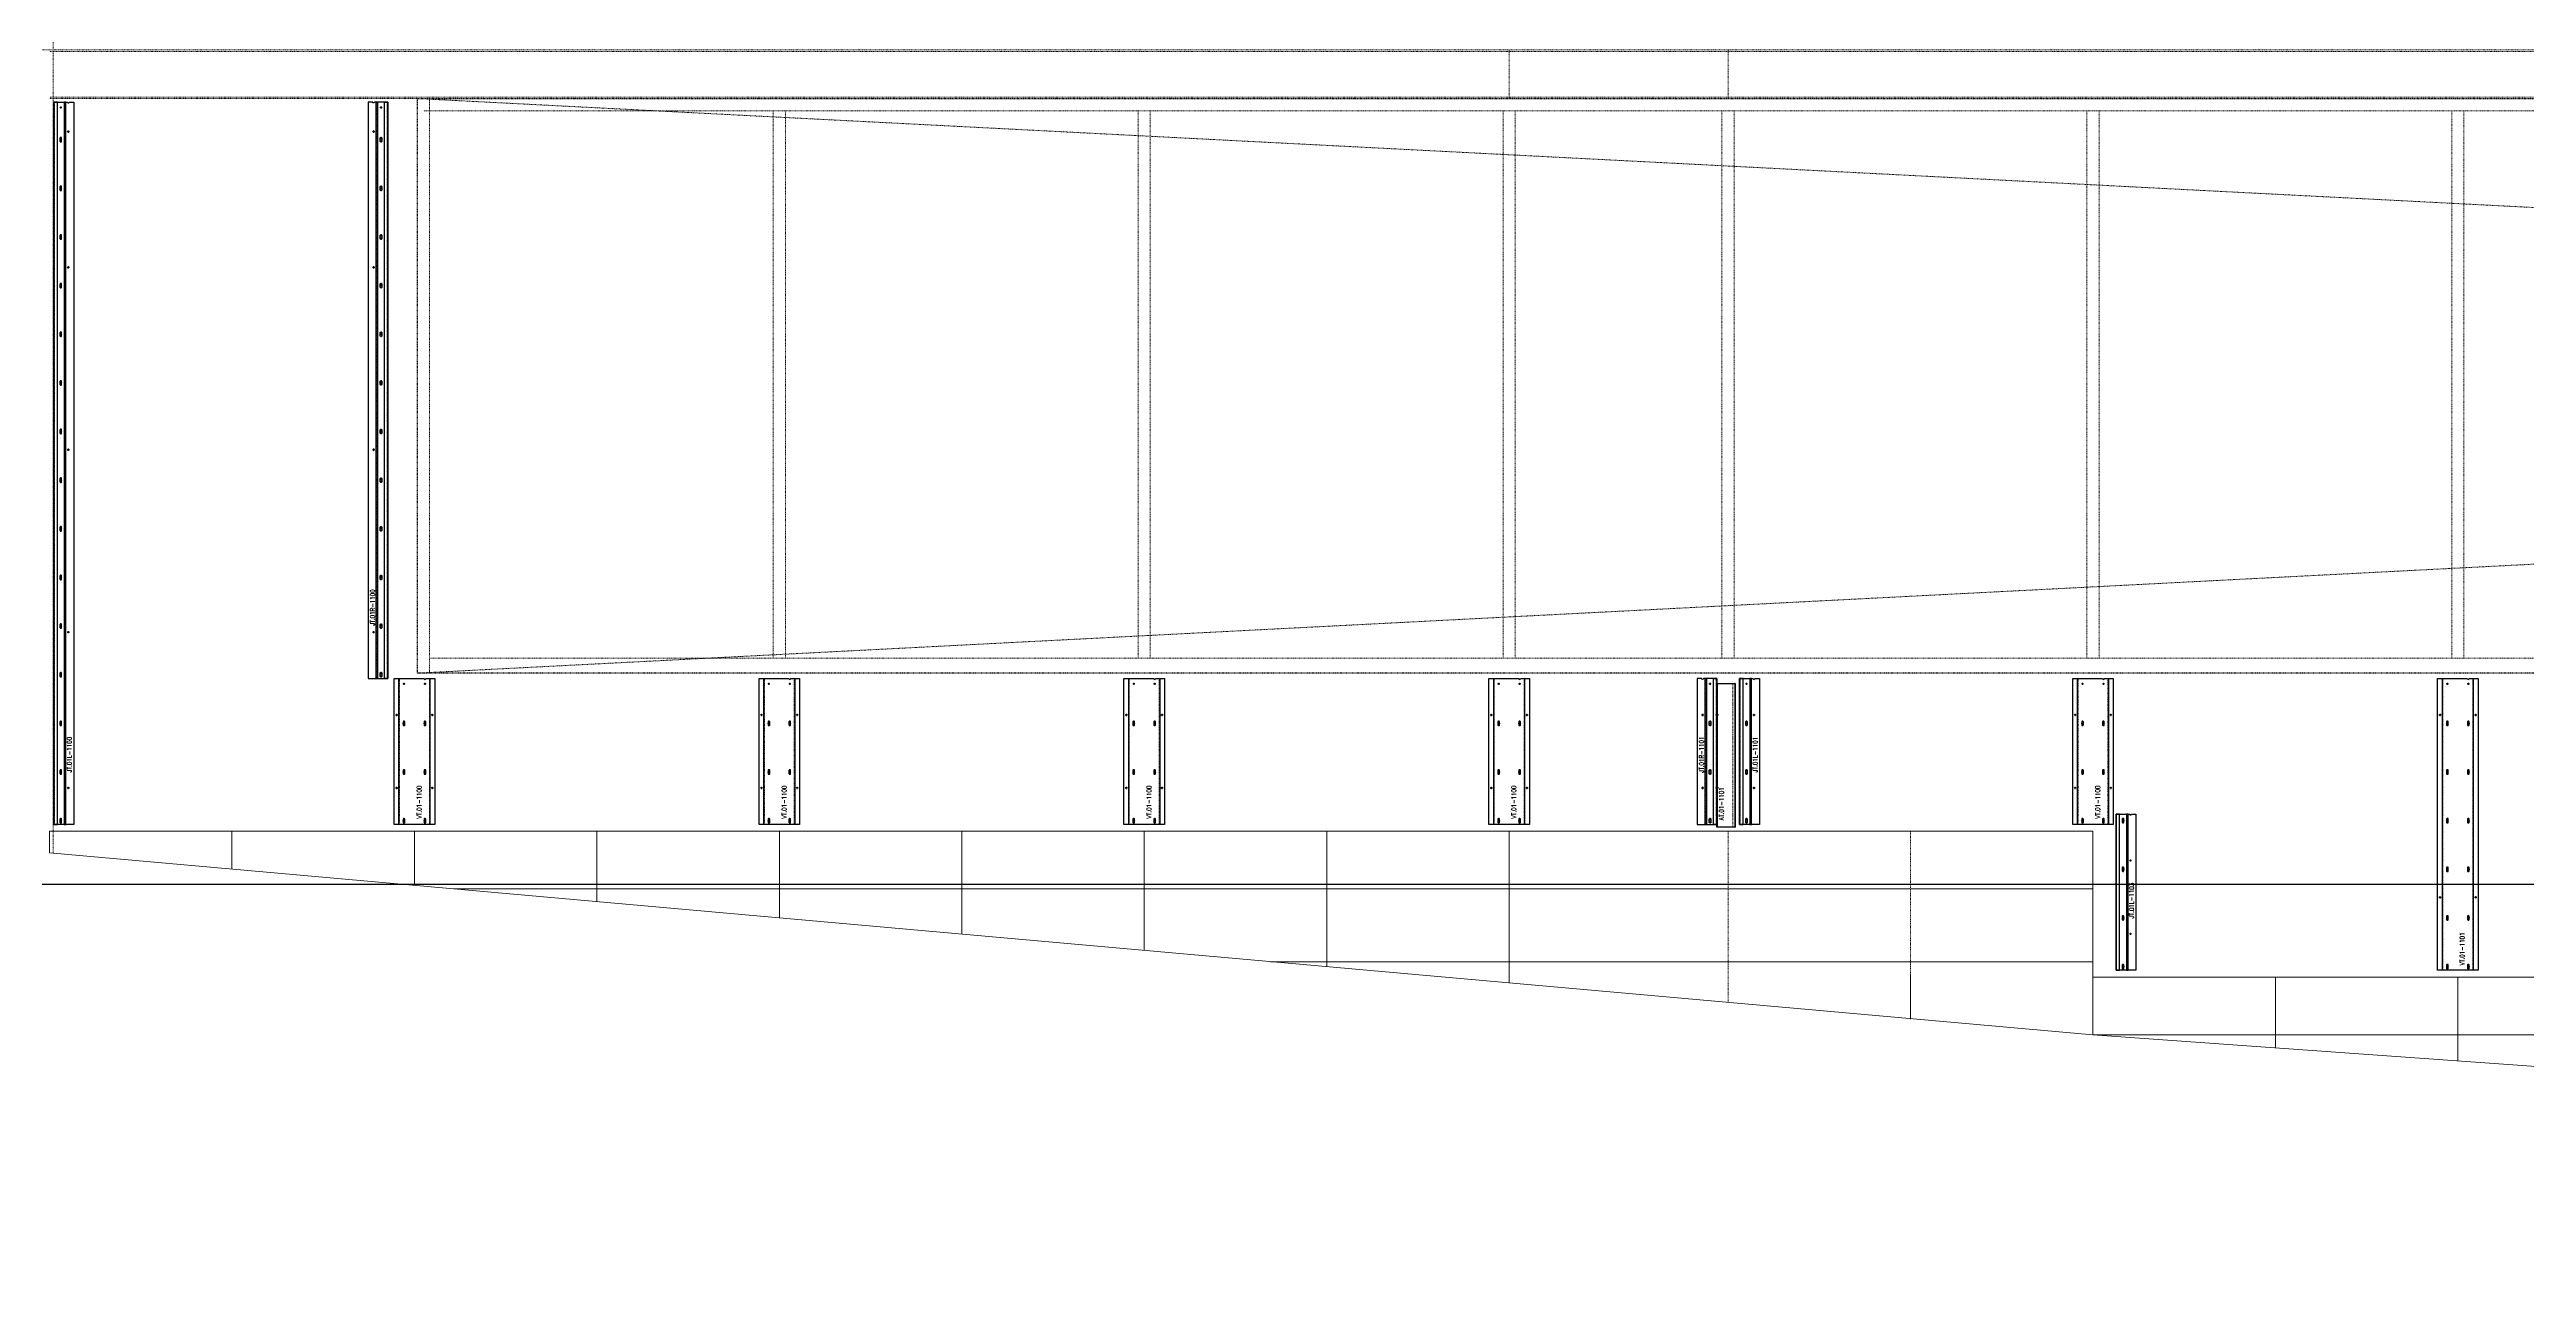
# Model space of a CAD drawing. Header units: inches. Extents: x 1191 to 4278, y -4365 to 1348.
# Drawn here: x 1987.7 to 2395, y -353.3 to -148.7 of the extents above; entities that cross this region are included whole.
import ezdxf

# ---------------------------------------------------------------- set-up
doc = ezdxf.new("R2010")
doc.units = ezdxf.units.IN
doc.header["$MEASUREMENT"] = 0
for name, pattern in [('NBK_Center', [0.541667, 0.333333, -0.0625, 0.083333, -0.0625]), ('NBK_Center2', [0.270833, 0.166667, -0.03125, 0.041667, -0.03125]), ('NBK_Hidden', [0.125, 0.083333, -0.041667]), ('NBK_Hidden2', [0.0625, 0.041667, -0.020833])]:
    doc.linetypes.add(name, pattern=pattern)
doc.layers.get('Defpoints').update_dxf_attribs({"color": 250, "lineweight": 0})
for name, color, linetype, lineweight in [('!Clip - bent', 20, 'Continuous', 25), ('!Dimension', 50, 'Continuous', 5), ('!Extrusion', 140, 'Continuous', 25), ('!Flashing', 40, 'Continuous', 25), ('!Linetype_Center', 220, 'NBK_Center', 9), ('!Linetype_Center2', 222, 'NBK_Center2', 9), ('!Linetype_Hidden', 210, 'NBK_Hidden', 9), ('!Misc2', 252, 'NBK_Hidden2', 5)]:
    doc.layers.add(name, color=color, linetype=linetype, lineweight=lineweight)
doc.styles.add('Romans', font='romans.shx', dxfattribs={"width": 0.8})

# ---------------------------------------------------------------- blocks, each defined once
blk = doc.blocks.new('A$C5F0FBCA1')
for points in [[(-1919.51, 112), (-84.5, 17.5)], [(-84.5, 112), (-1919.51, 17.5)]]:
    blk.add_lwpolyline(points)
at = {"lineweight": 30}
blk.add_lwpolyline([(-1919.51, 112), (-84.5, 112), (-84.5, 17.5), (-1919.51, 17.5)], close=True, dxfattribs=at)
blk = doc.blocks.new('A$C5F5DB627')
for p, q in [((588.62, 1418.86), (588.62, 206.29)), ((2626.05, 338.4), (-69.69, 338.4)), ((2592, 338.15), (588, 338.15)), ((828, 330.4), (828, 338.4)), ((864, 330.4), (864, 338.4)), ((2592, 330.65), (588, 330.65)), ((2592, 330.4), (588, 330.4)), ((648.49, 235.9), (648.49, 330.4)), ((650.49, 330.4), (650.49, 235.9)), ((2483.5, 328.4), (649.49, 328.4)), ((707, 328.4), (707, 238.34)), ((709, 238.34), (709, 328.4)), ((767, 328.4), (767, 238.34)), ((769, 238.34), (769, 328.4)), ((827, 328.4), (827, 238.34)), ((829, 238.34), (829, 328.4)), ((863, 328.4), (863, 238.34)), ((865, 238.34), (865, 328.4)), ((923, 328.4), (923, 238.34)), ((925, 238.34), (925, 328.4)), ((983, 328.4), (983, 238.34)), ((985, 238.34), (985, 328.4)), ((650.49, 238.34), (2483.5, 238.34)), ((2483.5, 235.9), (648.49, 235.9)), ((924, 209.9), (588, 209.9)), ((828, 209.9), (828, 184.9)), ((864, 209.9), (864, 181.75)), ((894, 209.9), (894, 184.46)), ((924, 209.9), (924, 184.9))]:
    blk.add_line(p, q)
at = {"linetype": 'Continuous'}
for p, q in [((618, 203.66), (618, 209.9)), ((648, 200.98), (648, 209.9)), ((678, 198.3), (678, 209.9)), ((708, 195.62), (708, 209.9)), ((738, 192.94), (738, 209.9)), ((768, 190.26), (768, 209.9)), ((798, 187.58), (798, 209.9)), ((828, 184.9), (828, 209.9)), ((654.52, 200.4), (924, 200.4)), ((788.78, 188.4), (924, 188.4)), ((894, 179), (894, 186.4)), ((924, 176.4), (924, 185.9)), ((954, 174.26), (954, 185.9)), ((984, 172.11), (984, 185.9)), ((924, 176.4), (1260, 176.4))]:
    blk.add_line(p, q, dxfattribs=at)
blk.add_lwpolyline([(2591.75, 90.21), (2591.75, 53.65), (1932, 104.4), (1596, 128.4), (1260, 152.4), (924, 176.4), (588, 206.34), (588, 209.9), (924, 209.9), (924, 185.9), (1260, 185.9), (1260, 161.96), (1596, 161.96), (1596, 137.9), (1691.33, 137.9), (1691.33, 129.53), (1752.09, 129.53), (1752.09, 137.9), (1931.91, 137.9), (1932, 113.9), (2244, 113.9), (2244, 89.9), (2591.75, 89.9)], close=True, dxfattribs=at)
blk = doc.blocks.new('WEEP HOLE')
at = {"layer": '!Linetype_Center'}
for p, q in [((-0.22, 0.37), (0.22, 0.37)), ((0, 0.83), (0, -0.08))]:
    blk.add_line(p, q, dxfattribs=at)
at = {"color": 0}
blk.add_lwpolyline([(-0.14, 0.61), (-0.14, 0.14, 0.414214), (0, 0, 0.414214), (0.14, 0.14), (0.14, 0.61, 0.414214), (0, 0.75, 0.414214)], format="xyb", close=True, dxfattribs=at)
blk = doc.blocks.new('TAP HOLE_5mm')
at = {"layer": '!Linetype_Center2'}
for points in [[(-0.18, 0), (0.18, 0)], [(0, 0.18), (0, -0.18)]]:
    blk.add_lwpolyline(points, dxfattribs=at)
blk.add_circle((0, 0), 0.101)
blk = doc.blocks.new('VT.01-1100-')
at = {"layer": '!Extrusion'}
blk.add_lwpolyline([(3.33, 0), (-3.33, 0), (-3.33, 23.99), (1.58, 23.99, 1), (1.86, 23.99), (3.33, 23.99)], format="xyb", close=True, dxfattribs=at)
blk.add_lwpolyline([(1.86, 23.99), (2.54, 23.99), (2.54, 0), (-2.54, 0), (-2.54, 23.99), (1.58, 23.99)], dxfattribs=at)
at = {"layer": '!Extrusion', "linetype": 'NBK_Hidden'}
blk.add_lwpolyline([(1.86, 23.99), (2.46, 23.99), (2.46, 0), (-2.46, 0), (-2.46, 23.99), (1.58, 23.99)], dxfattribs=at)
at = {"layer": '!Extrusion', "rotation": 360}
for name, p in [('TAP HOLE_5mm', (-1.72, 23.11, 0)), ('TAP HOLE_5mm', (1.72, 23.11, 0)), ('TAP HOLE_5mm', (-2.93, 18)), ('WEEP HOLE', (-1.72, 16.24)), ('WEEP HOLE', (1.72, 16.24)), ('TAP HOLE_5mm', (2.93, 18)), ('WEEP HOLE', (-1.72, 8.24)), ('WEEP HOLE', (1.72, 8.24)), ('TAP HOLE_5mm', (-2.93, 6)), ('TAP HOLE_5mm', (2.93, 6)), ('WEEP HOLE', (-1.72, 0.23)), ('WEEP HOLE', (1.72, 0.23))]:
    blk.add_blockref(name, p, dxfattribs=at)
at = {"layer": 'Defpoints', "color": 1, "insert": (0.78, 3.67), "char_height": 0.75, "width": 1.65, "attachment_point": 5, "rotation": 90, "style": 'Romans'}
blk.add_mtext('VT.01-1100', dxfattribs=at)
blk = doc.blocks.new('VT.01-1101-')
at = {"layer": '!Extrusion'}
blk.add_lwpolyline([(3.33, 0), (-3.33, 0), (-3.33, 47.99), (1.58, 47.99, 1), (1.86, 47.99), (3.33, 47.99)], format="xyb", close=True, dxfattribs=at)
blk.add_lwpolyline([(1.86, 47.99), (2.54, 47.99), (2.54, 0), (-2.54, 0), (-2.54, 47.99), (1.58, 47.99)], dxfattribs=at)
at = {"layer": '!Extrusion', "linetype": 'NBK_Hidden'}
blk.add_lwpolyline([(1.86, 47.99), (2.46, 47.99), (2.46, 0), (-2.46, 0), (-2.46, 47.99), (1.58, 47.99)], dxfattribs=at)
at = {"layer": '!Extrusion', "rotation": 360}
for name, p in [('TAP HOLE_5mm', (-1.72, 47.11, 0)), ('TAP HOLE_5mm', (1.72, 47.11, 0)), ('TAP HOLE_5mm', (-2.93, 42)), ('WEEP HOLE', (-1.72, 40.24)), ('WEEP HOLE', (1.72, 40.24)), ('TAP HOLE_5mm', (2.93, 42)), ('WEEP HOLE', (-1.72, 32.24)), ('WEEP HOLE', (1.72, 32.24)), ('WEEP HOLE', (-1.72, 24.24)), ('WEEP HOLE', (1.72, 24.24)), ('WEEP HOLE', (-1.72, 16.24)), ('WEEP HOLE', (1.72, 16.24)), ('TAP HOLE_5mm', (-2.93, 12)), ('WEEP HOLE', (-1.72, 8.24)), ('WEEP HOLE', (1.72, 8.24)), ('TAP HOLE_5mm', (2.93, 12)), ('WEEP HOLE', (-1.72, 0.23)), ('WEEP HOLE', (1.72, 0.23))]:
    blk.add_blockref(name, p, dxfattribs=at)
at = {"layer": 'Defpoints', "color": 1, "insert": (0.7, 3.52), "char_height": 0.75, "width": 1.65, "attachment_point": 5, "rotation": 90, "style": 'Romans'}
blk.add_mtext('VT.01-1101', dxfattribs=at)
blk = doc.blocks.new('JT.01L-1100')
at = {"layer": '!Extrusion'}
for points in [[(0.57, 118.79), (0, 118.79), (0, 0), (0.57, 0)], [(1.69, 0), (1.95, 0), (1.95, 118.79), (1.69, 118.79)]]:
    blk.add_lwpolyline(points, close=True, dxfattribs=at)
at = {"layer": '!Extrusion', "linetype": 'NBK_Hidden'}
for points in [[(0, 0), (0.08, 0), (0.08, 118.79), (0, 118.79)], [(1.87, 0), (1.95, 0), (1.95, 118.79), (1.87, 118.79)]]:
    blk.add_lwpolyline(points, close=True, dxfattribs=at)
at = {"layer": '!Extrusion'}
blk.add_lwpolyline([(0, 118.79), (2.22, 118.79, 1), (2.5, 118.79), (3.25, 118.79), (3.25, 0), (0, 0)], format="xyb", close=True, dxfattribs=at)
at = {"layer": '!Extrusion', "rotation": 360}
for name, p in [('TAP HOLE_5mm', (1.13, 117.91)), ('TAP HOLE_5mm', (2.36, 113.95)), ('WEEP HOLE', (1.13, 112.24)), ('WEEP HOLE', (1.13, 104.24)), ('WEEP HOLE', (1.13, 96.24)), ('TAP HOLE_5mm', (2.36, 91.62)), ('WEEP HOLE', (1.13, 88.24)), ('WEEP HOLE', (1.13, 80.24)), ('WEEP HOLE', (1.13, 72.24)), ('WEEP HOLE', (1.13, 64.24)), ('TAP HOLE_5mm', (2.36, 61.62)), ('WEEP HOLE', (1.13, 56.24)), ('WEEP HOLE', (1.13, 48.24)), ('WEEP HOLE', (1.13, 40.24)), ('WEEP HOLE', (1.13, 32.24)), ('TAP HOLE_5mm', (2.36, 31.62)), ('WEEP HOLE', (1.13, 24.24)), ('WEEP HOLE', (1.13, 16.24)), ('WEEP HOLE', (1.13, 8.24)), ('TAP HOLE_5mm', (2.36, 6)), ('WEEP HOLE', (1.13, 0.23))]:
    blk.add_blockref(name, p, dxfattribs=at)
at = {"layer": 'Defpoints', "color": 2, "insert": (2.54, 11.47), "char_height": 0.75, "width": 1.65, "attachment_point": 5, "rotation": 90, "style": 'Romans'}
blk.add_mtext('JT.01L-1100', dxfattribs=at)
blk = doc.blocks.new('JT.01L-1101')
at = {"layer": '!Extrusion'}
blk.add_lwpolyline([(0, 23.99), (0, 0), (-3.25, 0), (-3.25, 23.99), (-1.02, 23.99, 1), (-0.75, 23.99)], format="xyb", close=True, dxfattribs=at)
at = {"layer": '!Extrusion', "linetype": 'NBK_Hidden'}
for points in [[(-3.25, 0), (-3.17, 0), (-3.17, 23.99), (-3.25, 23.99)], [(-1.38, 0), (-1.3, 0), (-1.3, 23.99), (-1.38, 23.99)]]:
    blk.add_lwpolyline(points, close=True, dxfattribs=at)
at = {"layer": '!Extrusion'}
for points in [[(-2.68, 23.99), (-3.25, 23.99), (-3.25, 0), (-2.68, 0)], [(-1.55, 0), (-1.3, 0), (-1.3, 23.99), (-1.55, 23.99)]]:
    blk.add_lwpolyline(points, close=True, dxfattribs=at)
at = {"layer": '!Extrusion', "rotation": 360}
for p in [(-2.12, 23.11), (-0.89, 18), (-0.89, 6)]:
    blk.add_blockref('TAP HOLE_5mm', p, dxfattribs=at)
at = {"layer": '!Extrusion'}
for p in [(-2.12, 16.24), (-2.12, 8.24), (-2.12, 0.23)]:
    blk.add_blockref('WEEP HOLE', p, dxfattribs=at)
at = {"layer": 'Defpoints', "color": 2, "insert": (-0.71, 11.47), "char_height": 0.75, "width": 1.65, "attachment_point": 5, "rotation": 90, "style": 'Romans'}
blk.add_mtext('JT.01L-1101', dxfattribs=at)
blk = doc.blocks.new('JT.01L-1103')
at = {"layer": '!Extrusion'}
blk.add_lwpolyline([(0, 25.69), (0, 0), (-3.25, 0), (-3.25, 25.69), (-1.02, 25.69, 1), (-0.75, 25.69)], format="xyb", close=True, dxfattribs=at)
for points in [[(-2.68, 25.69), (-3.25, 25.69), (-3.25, 0), (-2.68, 0)], [(-1.55, 0), (-1.3, 0), (-1.3, 25.69), (-1.55, 25.69)]]:
    blk.add_lwpolyline(points, close=True, dxfattribs=at)
at = {"layer": '!Extrusion', "linetype": 'NBK_Hidden'}
for points in [[(-3.25, 0), (-3.17, 0), (-3.17, 25.69), (-3.25, 25.69)], [(-1.38, 0), (-1.3, 0), (-1.3, 25.69), (-1.38, 25.69)]]:
    blk.add_lwpolyline(points, close=True, dxfattribs=at)
at = {"layer": '!Extrusion'}
for p in [(-2.12, 24.25), (-2.12, 16.25), (-2.12, 8.25), (-2.12, 0.24)]:
    blk.add_blockref('WEEP HOLE', p, dxfattribs=at)
at = {"layer": '!Extrusion', "rotation": 360}
for p in [(-0.89, 18.07), (-0.89, 6)]:
    blk.add_blockref('TAP HOLE_5mm', p, dxfattribs=at)
at = {"layer": 'Defpoints', "color": 2, "insert": (-0.71, 11.47), "char_height": 0.75, "width": 1.65, "attachment_point": 5, "rotation": 90, "style": 'Romans'}
blk.add_mtext('JT.01L-1103', dxfattribs=at)
blk = doc.blocks.new('JT.01R-1101-')
at = {"layer": '!Extrusion'}
blk.add_lwpolyline([(3.25, 23.99), (1.02, 23.99, -1), (0.75, 23.99), (0, 23.99), (0, 0), (3.25, 0)], format="xyb", dxfattribs=at)
for points in [[(1.55, 0), (1.3, 0), (1.3, 23.99), (1.55, 23.99)], [(2.68, 23.99), (3.25, 23.99), (3.25, 0), (2.68, 0)]]:
    blk.add_lwpolyline(points, close=True, dxfattribs=at)
at = {"layer": '!Extrusion', "linetype": 'NBK_Hidden'}
for points in [[(1.38, 0), (1.3, 0), (1.3, 23.99), (1.38, 23.99)], [(3.25, 0), (3.17, 0), (3.17, 23.99), (3.25, 23.99)]]:
    blk.add_lwpolyline(points, close=True, dxfattribs=at)
at = {"layer": '!Extrusion', "xscale": -1}
for name, p in [('TAP HOLE_5mm', (2.12, 23.11)), ('TAP HOLE_5mm', (0.89, 18)), ('WEEP HOLE', (2.12, 16.24)), ('WEEP HOLE', (2.12, 8.24)), ('TAP HOLE_5mm', (0.89, 6)), ('WEEP HOLE', (2.12, 0.23))]:
    blk.add_blockref(name, p, dxfattribs=at)
at = {"layer": 'Defpoints', "color": 5, "insert": (0.71, 11.47), "char_height": 0.75, "width": 1.65, "attachment_point": 5, "rotation": 90, "style": 'Romans'}
blk.add_mtext('JT.01R-1101', dxfattribs=at)
blk = doc.blocks.new('JT.01R-1100-')
at = {"layer": '!Extrusion'}
blk.add_lwpolyline([(0, 0), (3.25, 0), (3.25, 94.79), (1.02, 94.79, -1), (0.75, 94.79), (0, 94.79)], format="xyb", close=True, dxfattribs=at)
for points in [[(1.55, 0), (1.3, 0), (1.3, 94.79), (1.55, 94.79)], [(2.68, 94.79), (3.25, 94.79), (3.25, 0), (2.68, 0)]]:
    blk.add_lwpolyline(points, close=True, dxfattribs=at)
at = {"layer": '!Extrusion', "linetype": 'NBK_Hidden'}
for points in [[(1.38, 0), (1.3, 0), (1.3, 94.79), (1.38, 94.79)], [(3.25, 0), (3.17, 0), (3.17, 94.79), (3.25, 94.79)]]:
    blk.add_lwpolyline(points, close=True, dxfattribs=at)
at = {"layer": '!Extrusion', "xscale": -1}
for name, p in [('TAP HOLE_5mm', (2.12, 93.91)), ('TAP HOLE_5mm', (0.89, 89.95)), ('WEEP HOLE', (2.12, 88.24)), ('WEEP HOLE', (2.12, 80.24)), ('WEEP HOLE', (2.12, 72.24)), ('TAP HOLE_5mm', (0.89, 67.62)), ('WEEP HOLE', (2.12, 64.24)), ('WEEP HOLE', (2.12, 56.24)), ('WEEP HOLE', (2.12, 48.24)), ('WEEP HOLE', (2.12, 40.24)), ('TAP HOLE_5mm', (0.89, 37.62)), ('WEEP HOLE', (2.12, 32.24)), ('WEEP HOLE', (2.12, 24.24)), ('WEEP HOLE', (2.12, 16.24)), ('WEEP HOLE', (2.12, 8.24)), ('TAP HOLE_5mm', (0.89, 7.62)), ('WEEP HOLE', (2.12, 0.25))]:
    blk.add_blockref(name, p, dxfattribs=at)
at = {"layer": 'Defpoints', "color": 5, "insert": (0.71, 11.67), "char_height": 0.75, "width": 1.65, "attachment_point": 5, "rotation": 90, "style": 'Romans'}
blk.add_mtext('JT.01R-1100', dxfattribs=at)
blk = doc.blocks.new('NORTH TRACKS')
at = {"layer": '!Dimension'}
for name, p in [('JT.01L-1100', (18.72, 121.12)), ('JT.01R-1100-', (70.39, 145.12)), ('VT.01-1100-', (78, 121.12)), ('VT.01-1100-', (138, 121.12)), ('VT.01-1100-', (198, 121.12)), ('VT.01-1100-', (258, 121.12)), ('JT.01L-1101', (299.15, 121.12)), ('VT.01-1100-', (354, 121.12)), ('VT.01-1101-', (414, 97.12)), ('JT.01L-1103', (361.06, 97.12))]:
    blk.add_blockref(name, p, dxfattribs=at)
at = {"layer": '!Dimension', "rotation": 360}
blk.add_blockref('JT.01R-1101-', (288.92, 121.12), dxfattribs=at)
blk = doc.blocks.new('HOLE FLASHING')
at = {"layer": '!Linetype_Center2'}
blk.add_line((-0.31, 0), (0.26, 0), dxfattribs=at)
at = {"layer": '!Misc2'}
blk.add_lwpolyline([(-0.06, 0.1), (0, 0.1), (0, -0.1), (-0.06, -0.1)], close=True, dxfattribs=at)
blk = doc.blocks.new('AT.01-1101')
at = {"layer": '!Flashing', "color": 2}
for points in [[(0, 23.19), (2.99, 23.19), (2.99, -0.43), (0, -0.43)], [(0, 23.19), (0.06, 23.19), (0.06, -0.43), (0, -0.43)], [(2.94, -0.43), (2.99, -0.43), (2.99, 23.19), (2.94, 23.19)]]:
    blk.add_lwpolyline(points, close=True, dxfattribs=at)
at = {"layer": '!Linetype_Center'}
blk.add_lwpolyline([(0, 23.19), (2.6, 23.19), (2.6, -0.43), (0, -0.43)], close=True, dxfattribs=at)
at = {"color": 144}
for p in [(0.06, 18), (0.06, 6)]:
    blk.add_blockref('HOLE FLASHING', p, dxfattribs=at)
at = {"layer": 'Defpoints', "color": 6, "insert": (0.73, 3.39), "char_height": 0.75, "width": 1.65, "attachment_point": 5, "rotation": 90, "style": 'Romans'}
blk.add_mtext('AT.01-1101', dxfattribs=at)
blk = doc.blocks.new('NORTH MOVEMENT FLASHING')
at = {"color": 144}
blk.add_blockref('AT.01-1101', (790.17, 121.12), dxfattribs=at)

msp = doc.modelspace()

# ---------------------------------------------------------------- linework, layer by layer
at = {"color": 26}
msp.add_lwpolyline([(1979, -286), (3103, -286), (3103, 314), (1979, 314)], close=True, dxfattribs=at)

# ---------------------------------------------------------------- block references
at = {"layer": '!Clip - bent', "color": 3}
msp.add_blockref('NORTH TRACKS', (1969.71, -397.29, -1349.31), dxfattribs=at)
at = {"layer": '!Linetype_Hidden'}
for name, p in [('A$C5F5DB627', (1399.71, -487.19)), ('A$C5F0FBCA1', (3967.71, -268.79))]:
    msp.add_blockref(name, p, dxfattribs=at)
at = {"color": 144}
msp.add_blockref('NORTH MOVEMENT FLASHING', (1471.71, -397.29, -1349.31), dxfattribs=at)

doc.saveas('drawing.dxf')
